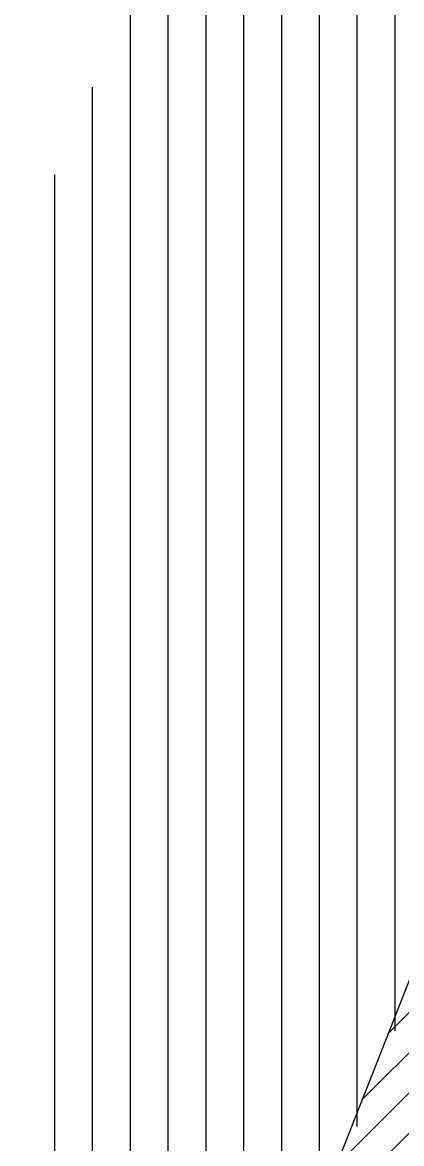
# Model space of a CAD drawing. Header units: millimetres. Extents: x 12535370 to 12566104, y 356204400 to 356234587.
# Drawn here: x 12541213 to 12542216, y 356221543 to 356224507 of the extents above; entities that cross this region are included whole.
import ezdxf

# ---------------------------------------------------------------- set-up
doc = ezdxf.new("R2010")
doc.units = ezdxf.units.MM
doc.header["$MEASUREMENT"] = 0
doc.set_wipeout_variables(frame=1)
doc.linetypes.add('Wipeout_Contour', pattern=[1000, 0, -1000])
doc.layers.add('New_010 Aussenwände', color=7, linetype='Continuous')
doc.layers.add('New_110 Bemassungen Ausführung', color=7, linetype='Continuous')
for name, color, linetype, lineweight in [('New_010 Aussenwände_Pen_No__1', 7, 'Continuous', 13), ('New_110 Bemassungen Ausführung_Pen_No__1', 7, 'Continuous', 13), ('New_255 Plangrafiken_Pen_No__39', 8, 'Continuous', 13)]:
    doc.layers.add(name, color=color, linetype=linetype, lineweight=lineweight)
doc.styles.add('GENERATED_STYLE_1', font='arial.ttf')
doc.dimstyles.new('GENERATED_STYLE__1', dxfattribs={"dimtxt": 125, "dimasz": 47.5, "dimexe": 0.18, "dimexo": 2, "dimgap": 0, "dimtad": 1, "dimlfac": 0.001, "dimzin": 0, "dimdsep": 46, "dimtxsty": 'GENERATED_STYLE_1', "dimblk": 'ARROWHEAD_2', "dimblk1": 'ARROWHEAD_2', "dimblk2": 'ARROWHEAD_2', "dimcen": 0.09, "dimclrd": 7, "dimclre": 7, "dimclrt": 7, "dimadec": 0, "dimazin": 0, "dimtfac": 1, "dimtdec": 4, "dimtmove": 0, "dimatfit": 3, "dimfxl": 1, "dimtolj": 1, "dimtzin": 0, "dimarcsym": 0})
pattern_1 = [(45, (12240439.16, 356160438.356), (-53.033009, 53.033009), []), (45, (12240428.55, 356160448.96), (-53.033009, 53.033009), [])]

# ---------------------------------------------------------------- blocks, each defined once
blk = doc.blocks.new('*X29', base_point=(12240439.2, 356160438.4))
at = {"layer": 'New_255 Plangrafiken_Pen_No__39', "color": 8, "linetype": 'Continuous', "lineweight": 13}
for p, q in [((12541598.2, 356224683.6), (12541598.2, 356224433.6)), ((12541598.2, 356224683.6), (12541598.2, 356224433.6)), ((12541698.2, 356224683.6), (12541698.2, 356224433.6)), ((12541698.2, 356224683.6), (12541698.2, 356224433.6)), ((12541798.2, 356224683.6), (12541798.2, 356224433.6)), ((12541798.2, 356224683.6), (12541798.2, 356224433.6)), ((12541898.2, 356224662.9), (12541898.2, 356224433.6)), ((12541898.2, 356224662.9), (12541898.2, 356224433.6)), ((12541998.2, 356224619.5), (12541998.2, 356224433.6)), ((12541998.2, 356224619.5), (12541998.2, 356224433.6)), ((12542098.2, 356224576.1), (12542098.2, 356224433.6)), ((12542098.2, 356224576.1), (12542098.2, 356224433.6)), ((12541498.2, 356224567.5), (12541498.2, 356224433.6)), ((12541498.2, 356224567.5), (12541498.2, 356224433.6)), ((12542198.2, 356224532.7), (12542198.2, 356224433.6)), ((12542198.2, 356224532.7), (12542198.2, 356224433.6)), ((12541498.2, 356224433.6), (12541498.2, 356224183.6)), ((12541498.2, 356224433.6), (12541498.2, 356224183.6)), ((12541598.2, 356224433.6), (12541598.2, 356224183.6)), ((12541598.2, 356224433.6), (12541598.2, 356224183.6)), ((12541698.2, 356224433.6), (12541698.2, 356224183.6)), ((12541698.2, 356224433.6), (12541698.2, 356224183.6)), ((12541798.2, 356224433.6), (12541798.2, 356224183.6)), ((12541798.2, 356224433.6), (12541798.2, 356224183.6)), ((12541898.2, 356224433.6), (12541898.2, 356224183.6)), ((12541898.2, 356224433.6), (12541898.2, 356224183.6)), ((12541998.2, 356224433.6), (12541998.2, 356224183.6)), ((12541998.2, 356224433.6), (12541998.2, 356224183.6)), ((12542098.2, 356224433.6), (12542098.2, 356224183.6)), ((12542098.2, 356224433.6), (12542098.2, 356224183.6)), ((12542198.2, 356224433.6), (12542198.2, 356224183.6)), ((12542198.2, 356224433.6), (12542198.2, 356224183.6)), ((12541398.2, 356224336), (12541398.2, 356224183.6)), ((12541398.2, 356224336), (12541398.2, 356224183.6)), ((12541398.2, 356224183.6), (12541398.2, 356223933.6)), ((12541398.2, 356224183.6), (12541398.2, 356223933.6)), ((12541498.2, 356224183.6), (12541498.2, 356223933.6)), ((12541498.2, 356224183.6), (12541498.2, 356223933.6)), ((12541598.2, 356224183.6), (12541598.2, 356223933.6)), ((12541598.2, 356224183.6), (12541598.2, 356223933.6)), ((12541698.2, 356224183.6), (12541698.2, 356223933.6)), ((12541698.2, 356224183.6), (12541698.2, 356223933.6)), ((12541798.2, 356224183.6), (12541798.2, 356223933.6)), ((12541798.2, 356224183.6), (12541798.2, 356223933.6)), ((12541898.2, 356224183.6), (12541898.2, 356223933.6)), ((12541898.2, 356224183.6), (12541898.2, 356223933.6)), ((12541998.2, 356224183.6), (12541998.2, 356223933.6)), ((12541998.2, 356224183.6), (12541998.2, 356223933.6)), ((12542098.2, 356224183.6), (12542098.2, 356223933.6)), ((12542098.2, 356224183.6), (12542098.2, 356223933.6)), ((12542198.2, 356224183.6), (12542198.2, 356223933.6)), ((12542198.2, 356224183.6), (12542198.2, 356223933.6)), ((12541298.2, 356224104.5), (12541298.2, 356223933.6)), ((12541298.2, 356224104.5), (12541298.2, 356223933.6)), ((12541298.2, 356223933.6), (12541298.2, 356223683.6)), ((12541298.2, 356223933.6), (12541298.2, 356223683.6)), ((12541398.2, 356223933.6), (12541398.2, 356223683.6)), ((12541398.2, 356223933.6), (12541398.2, 356223683.6)), ((12541498.2, 356223933.6), (12541498.2, 356223683.6)), ((12541498.2, 356223933.6), (12541498.2, 356223683.6)), ((12541598.2, 356223933.6), (12541598.2, 356223683.6)), ((12541598.2, 356223933.6), (12541598.2, 356223683.6)), ((12541698.2, 356223933.6), (12541698.2, 356223683.6)), ((12541698.2, 356223933.6), (12541698.2, 356223683.6)), ((12541798.2, 356223933.6), (12541798.2, 356223683.6)), ((12541798.2, 356223933.6), (12541798.2, 356223683.6)), ((12541898.2, 356223933.6), (12541898.2, 356223683.6)), ((12541898.2, 356223933.6), (12541898.2, 356223683.6)), ((12541998.2, 356223933.6), (12541998.2, 356223683.6)), ((12541998.2, 356223933.6), (12541998.2, 356223683.6)), ((12542098.2, 356223933.6), (12542098.2, 356223683.6)), ((12542098.2, 356223933.6), (12542098.2, 356223683.6)), ((12542198.2, 356223933.6), (12542198.2, 356223683.6)), ((12542198.2, 356223933.6), (12542198.2, 356223683.6)), ((12541298.2, 356223683.6), (12541298.2, 356223433.6)), ((12541298.2, 356223683.6), (12541298.2, 356223433.6)), ((12541398.2, 356223683.6), (12541398.2, 356223433.6)), ((12541398.2, 356223683.6), (12541398.2, 356223433.6)), ((12541498.2, 356223683.6), (12541498.2, 356223433.6)), ((12541498.2, 356223683.6), (12541498.2, 356223433.6)), ((12541598.2, 356223683.6), (12541598.2, 356223433.6)), ((12541598.2, 356223683.6), (12541598.2, 356223433.6)), ((12541698.2, 356223683.6), (12541698.2, 356223433.6)), ((12541698.2, 356223683.6), (12541698.2, 356223433.6)), ((12541798.2, 356223683.6), (12541798.2, 356223433.6)), ((12541798.2, 356223683.6), (12541798.2, 356223433.6)), ((12541898.2, 356223683.6), (12541898.2, 356223433.6)), ((12541898.2, 356223683.6), (12541898.2, 356223433.6)), ((12541998.2, 356223683.6), (12541998.2, 356223433.6)), ((12541998.2, 356223683.6), (12541998.2, 356223433.6)), ((12542098.2, 356223683.6), (12542098.2, 356223433.6)), ((12542098.2, 356223683.6), (12542098.2, 356223433.6)), ((12542198.2, 356223683.6), (12542198.2, 356223433.6)), ((12542198.2, 356223683.6), (12542198.2, 356223433.6)), ((12541298.2, 356223433.6), (12541298.2, 356223183.6)), ((12541298.2, 356223433.6), (12541298.2, 356223183.6)), ((12541398.2, 356223433.6), (12541398.2, 356223183.6)), ((12541398.2, 356223433.6), (12541398.2, 356223183.6)), ((12541498.2, 356223433.6), (12541498.2, 356223183.6)), ((12541498.2, 356223433.6), (12541498.2, 356223183.6)), ((12541598.2, 356223433.6), (12541598.2, 356223183.6)), ((12541598.2, 356223433.6), (12541598.2, 356223183.6)), ((12541698.2, 356223433.6), (12541698.2, 356223183.6)), ((12541698.2, 356223433.6), (12541698.2, 356223183.6)), ((12541798.2, 356223433.6), (12541798.2, 356223183.6)), ((12541798.2, 356223433.6), (12541798.2, 356223183.6)), ((12541898.2, 356223433.6), (12541898.2, 356223183.6)), ((12541898.2, 356223433.6), (12541898.2, 356223183.6)), ((12541998.2, 356223433.6), (12541998.2, 356223183.6)), ((12541998.2, 356223433.6), (12541998.2, 356223183.6)), ((12542098.2, 356223433.6), (12542098.2, 356223183.6)), ((12542098.2, 356223433.6), (12542098.2, 356223183.6)), ((12542198.2, 356223433.6), (12542198.2, 356223183.6)), ((12542198.2, 356223433.6), (12542198.2, 356223183.6)), ((12541298.2, 356223183.6), (12541298.2, 356222933.6)), ((12541298.2, 356223183.6), (12541298.2, 356222933.6)), ((12541398.2, 356223183.6), (12541398.2, 356222933.6)), ((12541398.2, 356223183.6), (12541398.2, 356222933.6)), ((12541498.2, 356223183.6), (12541498.2, 356222933.6)), ((12541498.2, 356223183.6), (12541498.2, 356222933.6)), ((12541598.2, 356223183.6), (12541598.2, 356222933.6)), ((12541598.2, 356223183.6), (12541598.2, 356222933.6)), ((12541698.2, 356223183.6), (12541698.2, 356222933.6)), ((12541698.2, 356223183.6), (12541698.2, 356222933.6)), ((12541798.2, 356223183.6), (12541798.2, 356222933.6)), ((12541798.2, 356223183.6), (12541798.2, 356222933.6)), ((12541898.2, 356223183.6), (12541898.2, 356222933.6)), ((12541898.2, 356223183.6), (12541898.2, 356222933.6)), ((12541998.2, 356223183.6), (12541998.2, 356222933.6)), ((12541998.2, 356223183.6), (12541998.2, 356222933.6)), ((12542098.2, 356223183.6), (12542098.2, 356222933.6)), ((12542098.2, 356223183.6), (12542098.2, 356222933.6)), ((12542198.2, 356223183.6), (12542198.2, 356222933.6)), ((12542198.2, 356223183.6), (12542198.2, 356222933.6)), ((12541298.2, 356222933.6), (12541298.2, 356222683.6)), ((12541298.2, 356222933.6), (12541298.2, 356222683.6)), ((12541398.2, 356222933.6), (12541398.2, 356222683.6)), ((12541398.2, 356222933.6), (12541398.2, 356222683.6)), ((12541498.2, 356222933.6), (12541498.2, 356222683.6)), ((12541498.2, 356222933.6), (12541498.2, 356222683.6)), ((12541598.2, 356222933.6), (12541598.2, 356222683.6)), ((12541598.2, 356222933.6), (12541598.2, 356222683.6)), ((12541698.2, 356222933.6), (12541698.2, 356222683.6)), ((12541698.2, 356222933.6), (12541698.2, 356222683.6)), ((12541798.2, 356222933.6), (12541798.2, 356222683.6)), ((12541798.2, 356222933.6), (12541798.2, 356222683.6)), ((12541898.2, 356222933.6), (12541898.2, 356222683.6)), ((12541898.2, 356222933.6), (12541898.2, 356222683.6)), ((12541998.2, 356222933.6), (12541998.2, 356222683.6)), ((12541998.2, 356222933.6), (12541998.2, 356222683.6)), ((12542098.2, 356222933.6), (12542098.2, 356222683.6)), ((12542098.2, 356222933.6), (12542098.2, 356222683.6)), ((12542198.2, 356222933.6), (12542198.2, 356222683.6)), ((12542198.2, 356222933.6), (12542198.2, 356222683.6)), ((12541298.2, 356222683.6), (12541298.2, 356222433.6)), ((12541298.2, 356222683.6), (12541298.2, 356222433.6)), ((12541398.2, 356222683.6), (12541398.2, 356222433.6)), ((12541398.2, 356222683.6), (12541398.2, 356222433.6)), ((12541498.2, 356222683.6), (12541498.2, 356222433.6)), ((12541498.2, 356222683.6), (12541498.2, 356222433.6)), ((12541598.2, 356222683.6), (12541598.2, 356222433.6)), ((12541598.2, 356222683.6), (12541598.2, 356222433.6)), ((12541698.2, 356222683.6), (12541698.2, 356222433.6)), ((12541698.2, 356222683.6), (12541698.2, 356222433.6)), ((12541798.2, 356222683.6), (12541798.2, 356222433.6)), ((12541798.2, 356222683.6), (12541798.2, 356222433.6)), ((12541898.2, 356222683.6), (12541898.2, 356222433.6)), ((12541898.2, 356222683.6), (12541898.2, 356222433.6)), ((12541998.2, 356222683.6), (12541998.2, 356222433.6)), ((12541998.2, 356222683.6), (12541998.2, 356222433.6)), ((12542098.2, 356222683.6), (12542098.2, 356222433.6)), ((12542098.2, 356222683.6), (12542098.2, 356222433.6)), ((12542198.2, 356222683.6), (12542198.2, 356222433.6)), ((12542198.2, 356222683.6), (12542198.2, 356222433.6)), ((12541298.2, 356222433.6), (12541298.2, 356222183.6)), ((12541298.2, 356222433.6), (12541298.2, 356222183.6)), ((12541398.2, 356222433.6), (12541398.2, 356222183.6)), ((12541398.2, 356222433.6), (12541398.2, 356222183.6)), ((12541498.2, 356222433.6), (12541498.2, 356222183.6)), ((12541498.2, 356222433.6), (12541498.2, 356222183.6)), ((12541598.2, 356222433.6), (12541598.2, 356222183.6)), ((12541598.2, 356222433.6), (12541598.2, 356222183.6)), ((12541698.2, 356222433.6), (12541698.2, 356222183.6)), ((12541698.2, 356222433.6), (12541698.2, 356222183.6)), ((12541798.2, 356222433.6), (12541798.2, 356222183.6)), ((12541798.2, 356222433.6), (12541798.2, 356222183.6)), ((12541898.2, 356222433.6), (12541898.2, 356222183.6)), ((12541898.2, 356222433.6), (12541898.2, 356222183.6)), ((12541998.2, 356222433.6), (12541998.2, 356222183.6)), ((12541998.2, 356222433.6), (12541998.2, 356222183.6)), ((12542098.2, 356222433.6), (12542098.2, 356222183.6)), ((12542098.2, 356222433.6), (12542098.2, 356222183.6)), ((12542198.2, 356222433.6), (12542198.2, 356222183.6)), ((12542198.2, 356222433.6), (12542198.2, 356222183.6)), ((12541298.2, 356222183.6), (12541298.2, 356221933.6)), ((12541298.2, 356222183.6), (12541298.2, 356221933.6)), ((12541398.2, 356222183.6), (12541398.2, 356221933.6)), ((12541398.2, 356222183.6), (12541398.2, 356221933.6)), ((12541498.2, 356222183.6), (12541498.2, 356221933.6)), ((12541498.2, 356222183.6), (12541498.2, 356221933.6)), ((12541598.2, 356222183.6), (12541598.2, 356221933.6)), ((12541598.2, 356222183.6), (12541598.2, 356221933.6)), ((12541698.2, 356222183.6), (12541698.2, 356221933.6)), ((12541698.2, 356222183.6), (12541698.2, 356221933.6)), ((12541798.2, 356222183.6), (12541798.2, 356221933.6)), ((12541798.2, 356222183.6), (12541798.2, 356221933.6)), ((12541898.2, 356222183.6), (12541898.2, 356221933.6)), ((12541898.2, 356222183.6), (12541898.2, 356221933.6)), ((12541998.2, 356222183.6), (12541998.2, 356221933.6)), ((12541998.2, 356222183.6), (12541998.2, 356221933.6)), ((12542098.2, 356222183.6), (12542098.2, 356221933.6)), ((12542098.2, 356222183.6), (12542098.2, 356221933.6)), ((12542198.2, 356222183.6), (12542198.2, 356221933.6)), ((12542198.2, 356222183.6), (12542198.2, 356221933.6)), ((12541298.2, 356221933.6), (12541298.2, 356221683.6)), ((12541298.2, 356221933.6), (12541298.2, 356221683.6)), ((12541398.2, 356221933.6), (12541398.2, 356221683.6)), ((12541398.2, 356221933.6), (12541398.2, 356221683.6)), ((12541498.2, 356221933.6), (12541498.2, 356221683.6)), ((12541498.2, 356221933.6), (12541498.2, 356221683.6)), ((12541598.2, 356221933.6), (12541598.2, 356221683.6)), ((12541598.2, 356221933.6), (12541598.2, 356221683.6)), ((12541698.2, 356221933.6), (12541698.2, 356221683.6)), ((12541698.2, 356221933.6), (12541698.2, 356221683.6)), ((12541798.2, 356221933.6), (12541798.2, 356221683.6)), ((12541798.2, 356221933.6), (12541798.2, 356221683.6)), ((12541898.2, 356221933.6), (12541898.2, 356221683.6)), ((12541898.2, 356221933.6), (12541898.2, 356221683.6)), ((12541998.2, 356221933.6), (12541998.2, 356221683.6)), ((12541998.2, 356221933.6), (12541998.2, 356221683.6)), ((12542098.2, 356221933.6), (12542098.2, 356221683.6)), ((12542098.2, 356221933.6), (12542098.2, 356221683.6)), ((12542198.2, 356221933.6), (12542198.2, 356221841.8)), ((12542198.2, 356221933.6), (12542198.2, 356221841.8)), ((12541298.2, 356221683.6), (12541298.2, 356221433.6)), ((12541298.2, 356221683.6), (12541298.2, 356221433.6)), ((12541398.2, 356221683.6), (12541398.2, 356221433.6)), ((12541398.2, 356221683.6), (12541398.2, 356221433.6)), ((12541498.2, 356221683.6), (12541498.2, 356221433.6)), ((12541498.2, 356221683.6), (12541498.2, 356221433.6)), ((12541598.2, 356221683.6), (12541598.2, 356221433.6)), ((12541598.2, 356221683.6), (12541598.2, 356221433.6)), ((12541698.2, 356221683.6), (12541698.2, 356221433.6)), ((12541698.2, 356221683.6), (12541698.2, 356221433.6)), ((12541798.2, 356221683.6), (12541798.2, 356221433.6)), ((12541798.2, 356221683.6), (12541798.2, 356221433.6)), ((12541898.2, 356221683.6), (12541898.2, 356221433.6)), ((12541898.2, 356221683.6), (12541898.2, 356221433.6)), ((12541998.2, 356221683.6), (12541998.2, 356221433.6)), ((12541998.2, 356221683.6), (12541998.2, 356221433.6)), ((12542098.2, 356221683.6), (12542098.2, 356221588.7)), ((12542098.2, 356221683.6), (12542098.2, 356221588.7))]:
    blk.add_line(p, q, dxfattribs=at)
blk = doc.blocks.new('Fill_3', base_point=(12240439.2, 356160438.4))
at = {"layer": 'New_255 Plangrafiken_Pen_No__39', "color": 8, "linetype": 'Continuous', "lineweight": 13}
blk.add_blockref('*X29', (12240439.2, 356160438.4), dxfattribs=at)
blk = doc.blocks.new('Wall_17', base_point=(12543302.7, 356222275))
at = {"color": 254, "linetype": 'Wipeout_Contour', "lineweight": 0, "ltscale": 1069329391.264367}
blk.add_wipeout([(12543250.6, 356222406.4), (12543210.9, 356222314.6), (12543342.4, 356222366.8)], dxfattribs=at).dxf.layer = 'New_010 Aussenwände'
at = {"layer": 'New_010 Aussenwände', "linetype": 'Continuous', "lineweight": 0, "true_color": 0x000000}
h = blk.add_hatch(dxfattribs=at)
h.set_pattern_fill('INSULATION', color=18, style=0, pattern_type=2)
h.set_pattern_definition(pattern_1)
h.paths.add_polyline_path([(12543250.6, 356222406.4), (12543210.9, 356222314.6), (12543342.4, 356222366.8)])
at = {"color": 254, "linetype": 'Wipeout_Contour', "lineweight": 0, "ltscale": 1069329261.573745}
blk.add_wipeout([(12543210.9, 356222314.6), (12543302.7, 356222275), (12543342.4, 356222366.8)], dxfattribs=at).dxf.layer = 'New_010 Aussenwände'
at = {"layer": 'New_010 Aussenwände', "linetype": 'Continuous', "lineweight": 0, "true_color": 0x000000}
h = blk.add_hatch(dxfattribs=at)
h.set_pattern_fill('INSULATION', color=18, style=0, pattern_type=2)
h.set_pattern_definition(pattern_1)
h.paths.add_polyline_path([(12543210.9, 356222314.6), (12543302.7, 356222275), (12543342.4, 356222366.8)])
at = {"layer": 'New_010 Aussenwände_Pen_No__1', "color": 7, "linetype": 'Continuous', "lineweight": 13, "flags": 128}
blk.add_lwpolyline([(12543342.4, 356222366.8), (12543250.6, 356222406.4)], dxfattribs=at)
at = {"color": 254, "linetype": 'Wipeout_Contour', "lineweight": 0, "ltscale": 1425767211.681432}
blk.add_wipeout([(12543210.9, 356222314.6), (12542138.5, 356219832.2), (12542230.3, 356219792.6), (12543302.7, 356222275)], dxfattribs=at).dxf.layer = 'New_010 Aussenwände'
at = {"layer": 'New_010 Aussenwände', "linetype": 'Continuous', "lineweight": 0, "true_color": 0x000000}
h = blk.add_hatch(dxfattribs=at)
h.set_pattern_fill('INSULATION', color=18, style=0, pattern_type=2)
h.set_pattern_definition(pattern_1)
h.paths.add_polyline_path([(12543210.9, 356222314.6), (12542138.5, 356219832.2), (12542230.3, 356219792.6), (12543302.7, 356222275)])
at = {"layer": 'New_010 Aussenwände_Pen_No__1', "color": 7, "linetype": 'Continuous', "lineweight": 13, "flags": 128}
for points in [[(12542230.3, 356219792.6), (12543342.4, 356222366.8)], [(12543210.9, 356222314.6), (12542138.5, 356219832.2)], [(12542138.5, 356219832.2), (12542230.3, 356219792.6)]]:
    blk.add_lwpolyline(points, dxfattribs=at)
blk = doc.blocks.new('Wall_29', base_point=(12541224.6, 356219410))
at = {"layer": 'New_010 Aussenwände', "linetype": 'Continuous', "lineweight": 0, "true_color": 0x000000}
h = blk.add_hatch(dxfattribs=at)
h.set_pattern_fill('BACKSTEIN', color=18, style=0, pattern_type=2)
h.set_pattern_definition([(45, (12240439.16, 356160438.356), (-53.033009, 53.033009), [])])
h.paths.add_polyline_path([(12543341.8, 356224780.1), (12541224.6, 356219410), (12541457.1, 356219318), (12543573.9, 356224687.2)])
at = {"layer": 'New_010 Aussenwände_Pen_No__1', "color": 7, "linetype": 'Continuous', "lineweight": 13, "flags": 128}
blk.add_lwpolyline([(12543341.8, 356224780.1), (12541224.6, 356219410)], dxfattribs=at)
blk = doc.blocks.new('*D282', base_point=(12240439.2, 356160438.4))
at = {"layer": 'New_110 Bemassungen Ausführung_Pen_No__1', "color": 7, "linetype": 'Continuous', "lineweight": 13, "transparency": 16777216}
for p, q in [((12542441.4, 356228459.5), (12542355.4, 356228496.7)), ((12542419.9, 356228449.1), (12542376.9, 356228507.1)), ((12542398.4, 356228478.1), (12542410.5, 356228506.2)), ((12536604.2, 356215065.1), (12542398.4, 356228478.1)), ((12536582.7, 356215094.1), (12536625.7, 356215036.2)), ((12536647.2, 356215046.5), (12536561.2, 356215083.7)), ((12536592.1, 356215037.1), (12536604.2, 356215065.1))]:
    blk.add_line(p, q, dxfattribs=at)
at = {"layer": 'New_110 Bemassungen Ausführung_Pen_No__1', "color": 7, "lineweight": 13, "transparency": 16777216, "insert": (12539393.3, 356221584.6), "char_height": 125, "attachment_point": 7, "rotation": 66.6365, "style": 'GENERATED_STYLE_1'}
blk.add_mtext('\\A1;{\\pql;\\fArial|b0|i0|c0|p0;\\W1.000000;14,61}', dxfattribs=at)
blk = doc.blocks.new('ARROWHEAD_2')
at = {"color": 0, "linetype": 'Continuous', "lineweight": 0}
for p, q in [((-0.378, -0.655), (0.378, 0.655)), ((0, 0), (-1, 0))]:
    blk.add_line(p, q, dxfattribs=at)

msp = doc.modelspace()

# ---------------------------------------------------------------- block references
at = {"layer": 'New_255 Plangrafiken_Pen_No__39', "color": 8, "linetype": 'Continuous', "lineweight": 13}
msp.add_blockref('Fill_3', (12240439.157, 356160438.356), dxfattribs=at)

# ---------------------------------------------------------------- next in the draw order: block references
at = {"layer": 'New_010 Aussenwände', "color": 7, "lineweight": 13}
msp.add_blockref('Wall_17', (12543302.699, 356222274.99), dxfattribs=at)

# ---------------------------------------------------------------- next in the draw order: block references
msp.add_blockref('Wall_29', (12541224.647, 356219410.006), dxfattribs=at)

# ---------------------------------------------------------------- next in the draw order: dimensions: what is measured, and where the dimension line sits
at = {"layer": 'New_110 Bemassungen Ausführung', "color": 7, "linetype": 'Continuous', "lineweight": 13}
dim = msp.add_linear_dim(base=(12542398.394, 356228478.097), p1=(12539105.263, 356213984.694), p2=(12544479.217, 356227579.216), angle=66.636458, dimstyle='GENERATED_STYLE__1', dxfattribs=at)
dim.commit()
dim.dimension.update_dxf_attribs({"geometry": '*D282', "text_midpoint": (12539418.949, 356221801.613), "dimtype": 160, "text_rotation": 66.636458})

doc.saveas('drawing.dxf')
